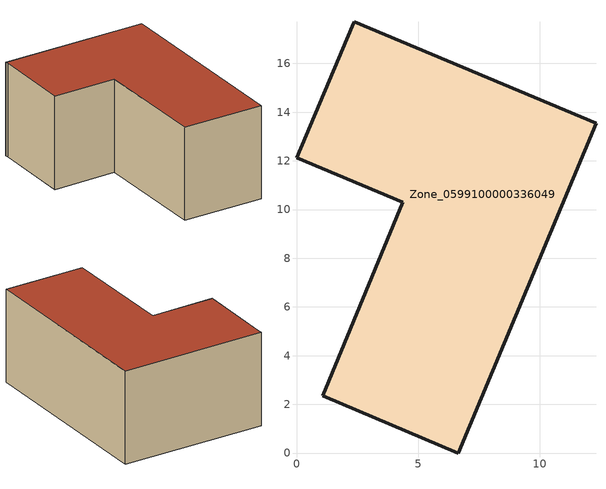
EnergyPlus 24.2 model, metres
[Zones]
Zone_0599100000336049
 floor ground (C_G): 2.3,17.54 2.37,17.71 12.3,13.55 6.65,0 1.07,2.36 4.37,10.3 0,12.13 z0
 wall outside (C_F): 6.65,0 12.3,13.55 2.37,17.71 2.3,17.54 0,12.13 4.37,10.3 1.07,2.36 6.65,0 z0:6.94
 roof outside (C_R): 2.37,17.71 2.3,17.54 0,12.13 4.37,10.3 1.07,2.36 6.65,0 12.3,13.55 z6.94
[BUILDING]
Pand.0599100000336049: North Axis=0; Terrain=City; Loads Convergence Tolerance Value=0.04; Temperature Convergence Tolerance Value=0.4; Solar Distribution=FullExterior; Maximum Number of Warmup Days=25; Minimum Number of Warmup Days=1
[Site:Location]
Rotterdam.The.Hague.AP_ZH_NLD Design_Conditions: Latitude=51.96; Longitude=4.45; Time Zone=1; Elevation=-4.5
[SITE:GROUNDTEMPERATURE:BUILDINGSURFACE]
18, 18, 18, 18, 18, 18, 18, 18, 18, 18, 18, 18
[MATERIAL] Thermal Absorptance=0.9; Solar Absorptance=0.7; Visible Absorptance=0.7
Name | Roughness | Thickness | Conductivity | Density | Specific Heat
G.TI.1975-1991 | MediumSmooth | 0.15 | 0.288461 | 540 | 1210
F.TI.1975-1991 | Rough | 0.3 | 0.230769 | 1920 | 840
R.TI.1975-1991 | MediumRough | 0.2 | 0.153846 | 1500 | 1000
[CONSTRUCTION]
C_G: G.TI.1975-1991
C_F: F.TI.1975-1991
C_R: R.TI.1975-1991
[ZONE]
Zone_0599100000336049: Type=1; Multiplier=1; Ceiling Height=Autocalculate; Volume=Autocalculate; Floor Area=autocalculate; Part of Total Floor Area=Yes
[ZONEINFILTRATION:DESIGNFLOWRATE]
Infil_Zone_0599100000336049: Zone or ZoneList or Space or SpaceList=Zone_0599100000336049; Schedule=AlwaysOn; Design Flow Rate Calculation Method=Flow/Area; Flow Rate per Floor Area=0.003; Constant Term Coefficient=1; Temperature Term Coefficient=0; Velocity Term Coefficient=0; Velocity Squared Term Coefficient=0
[HVACTEMPLATE:ZONE:IDEALLOADSAIRSYSTEM]
Zone_0599100000336049: Maximum Heating Supply Air Temperature=50; Minimum Cooling Supply Air Temperature=13; Maximum Heating Supply Air Humidity Ratio=0.0156; Minimum Cooling Supply Air Humidity Ratio=0.0077; Heating Limit=NoLimit; Cooling Limit=NoLimit; Dehumidification Control Type=ConstantSensibleHeatRatio; Cooling Sensible Heat Ratio=0.7; Dehumidification Setpoint=60; Humidification Control Type=None; Humidification Setpoint=30; Outdoor Air Method=None; Outdoor Air Flow Rate per Person=0.00944; Outdoor Air Flow Rate per Zone Floor Area=0; Outdoor Air Flow Rate per Zone=0; Demand Controlled Ventilation Type=None; Outdoor Air Economizer Type=NoEconomizer; Heat Recovery Type=None; Sensible Heat Recovery Effectiveness=0.7; Latent Heat Recovery Effectiveness=0.65
[ZONECONTROL:THERMOSTAT]
ThermostatControl_Zone_0599100000336049: Zone or ZoneList=Zone_0599100000336049; Control Type Schedule=DualSetpointControlType; Control 1=Thermostat_Zone_0599100000336049; Temperature Difference Between Cutout And Setpoint=0
[THERMOSTATSETPOINT:DUALSETPOINT]
Thermostat_Zone_0599100000336049: Heating Setpoint Temperature Schedule=HeatingSetpoint_Zone_0599100000336049; Cooling Setpoint Temperature Schedule=CoolingSetpoint_Zone_0599100000336049
[SCHEDULE:COMPACT]
HeatingSetpoint_Zone_0599100000336049: Through: 12/31, For: AllDays, Until: 24:00, 21
CoolingSetpoint_Zone_0599100000336049: Through: 12/31, For: AllDays, Until: 24:00, 24
DualSetpointControlType: Through: 12/31, For: AllDays, Until: 24:00, 4
AlwaysOn: Through: 12/31, For: AllDays, Until: 24:00, 1
